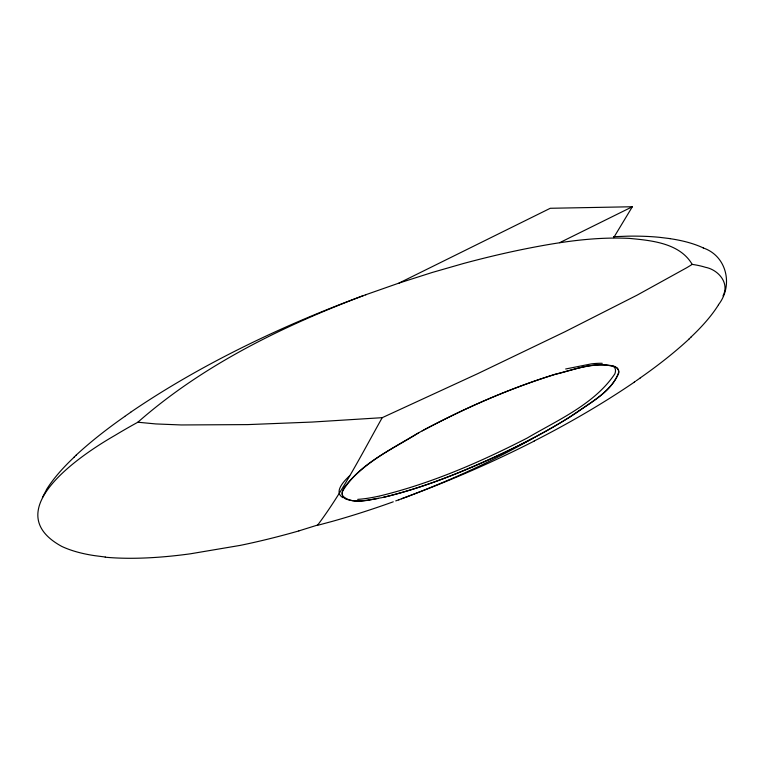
<?xml version="1.0" encoding="UTF-8"?>
<svg xmlns="http://www.w3.org/2000/svg" width="765" height="765" viewBox="0 0 765 765"><rect width="100%" height="100%" fill="white"/><g stroke="black" fill="none" stroke-linecap="round" stroke-linejoin="round"><path stroke-width="1.15" d="M723.002 295.883C729.867 282.916 718.115 269.653 705.387 267.281A243.26 75.572 -24.6 0 0 694.295 264.709L692.191 264.384L689.189 266.239A140.282 43.586 -24.6 0 1 686.721 267.731L637.044 295.175L565.039 331.714L477.628 373.712L382.204 417.68L312.082 422.06L247.745 424.604L181.238 424.957L155.821 423.934L137.853 422.223L134.401 424.126A220.836 68.611 -24.6 0 0 114.96 435.4C82.572 453.951 -3.72 510.676 61.736 546.392A403.518 125.364 -24.6 0 0 94.956 555.696L105.427 557.044M42.419 497.499L46.569 489.619M382.204 417.68C362.113 453.588 343.275 490.566 318.699 523.7A51.724 16.065 -24.6 0 1 317.504 525.077L298.876 530.891M718.431 304.747C733.463 285.775 726.999 255.94 703.265 247.975M613.702 237.619L632.339 206.751L550.284 208.281L399.081 283.05L365.479 294.841M349.691 475.744C344.556 480.506 333.062 492.048 342.959 497.671M73.956 457.269L76.089 455.252M691.044 337.097L688.911 339.115M137.853 422.223C203.184 364.829 282.763 326.139 363.547 295.558M124.724 416.418L130.729 412.249M640.276 377.948L636.537 380.549M635.792 381.075L634.271 382.118M532.669 438.374C492.584 461.276 450.384 480.334 407.219 496.657M418.828 432.703C392.168 449.61 359.234 463.341 342.481 491.379A53.904 16.744 -24.6 0 0 342.749 496.055C353.296 505.369 369.399 499.555 382.165 497.623M417.7 433.315C391.795 448.826 363.212 463.102 344.288 487.343A55.577 17.27 -24.6 0 0 346.153 499.163M418.455 432.904L422.596 430.647M519.665 445.048C539.421 435.084 558.823 424.346 577.336 412.192C592.387 400.822 612.421 390.972 618.751 372.153A53.98 16.773 -24.6 0 0 616.762 367.774C597.016 359.703 574.888 369.935 555.218 374.305C509.127 388.591 464.747 408.128 422.213 430.848M423.724 430.035C465.809 407.688 509.672 388.41 555.218 374.305C574.008 369.457 593.745 362.151 613.32 365.947M534.247 441.061C491.235 463.035 446.75 482.084 401.453 498.809M382.749 497.489C424.575 487.649 464.489 471.077 503.351 453.014C526.1 442.199 548.419 430.418 569.772 417.049C587.185 404.542 609.523 393.889 618.617 373.463A54.305 16.868 -24.6 0 0 616.141 367.296L613.75 366.062M517.628 446.062C474.472 467.176 429.873 486.167 383.045 497.422M559.655 242.696L632.339 206.751M407.114 496.715L398.584 499.87M366.416 294.496C320.124 311.479 274.673 330.863 230.753 353.306A330.48 102.673 -24.6 0 0 130.643 412.249M395.734 500.903L399.521 499.526M399.081 283.05L432.273 272.455L463.514 263.485A482.878 150.017 -24.6 0 1 522.772 249.39C557.695 242.333 593.305 236.662 629.04 238.374C651.254 240.43 679.731 242.974 692.191 264.384M317.159 525.44L332.259 521.386A334.2 103.83 -24.6 0 0 393.267 501.802M565.641 368.998L591.402 363.882A80.105 24.882 -24.6 0 1 602.256 363.308M379.488 496.036C431.039 483.547 480.038 462.203 527.133 438.087C557.857 419.985 594.357 404.274 614.831 373.903A54.774 17.021 -24.6 0 0 614.132 366.894M378.905 496.16L375.156 496.934A96.447 29.969 -24.6 0 1 357.695 499.373M378.417 498.398C367.984 499.994 356.72 502.806 346.392 499.21M613.463 236.72L627.654 236.175A420.004 130.49 -24.6 0 1 659.564 237.332L670.121 238.623M670.044 238.67A403.518 125.364 -24.6 0 1 703.322 247.936M105.207 557.197A432.196 134.277 -24.6 0 0 190.428 553.803L240.114 545.407A379.383 117.867 -24.6 0 0 298.857 530.92M75.984 455.271A274.903 85.403 -24.6 0 1 124.8 416.428M46.445 489.657A229.443 71.279 -24.6 0 1 74.062 457.25M634.357 382.118A330.48 102.673 -24.6 0 1 534.18 441.003M689.016 339.096A274.903 85.403 -24.6 0 1 640.2 377.939M718.555 304.709A229.443 71.279 -24.6 0 1 690.938 337.116"/></g></svg>
